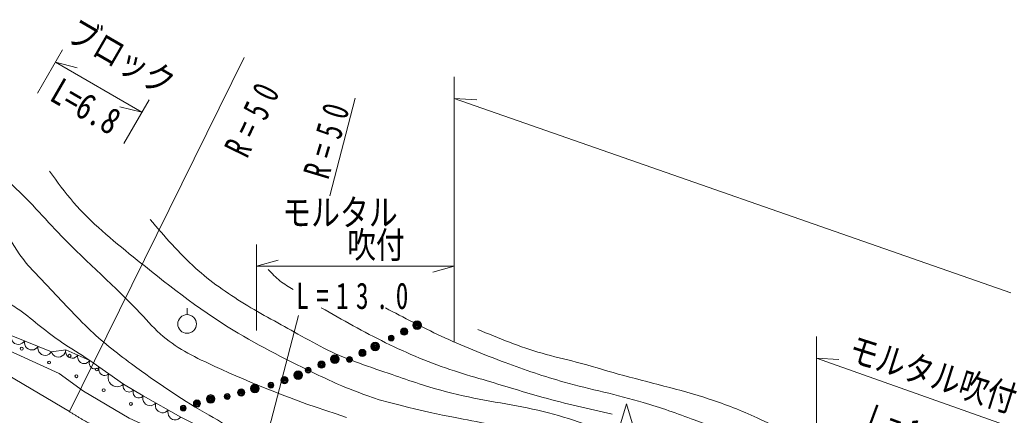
# Model space of a CAD drawing. Units: millimetres, scale not verified. Extents: x 40000 to 680000, y 20000 to 380000.
# Drawn here: x 221555 to 289740, y 309676 to 337091 of the extents above; entities that cross this region are included whole.
import ezdxf
from ezdxf.enums import TextEntityAlignment as Align

# ---------------------------------------------------------------- set-up
doc = ezdxf.new("R2010")
doc.units = ezdxf.units.MM
doc.header["$LTSCALE"] = 1000
doc.linetypes.add('CHAIN', pattern=[18.5, 12, -1.5, 3.5, -1.5])
for name, color, linetype, lineweight in [('M-BGD', 7, 'Continuous', 13), ('M-BMK', 2, 'CHAIN', 13), ('M-BMK-HTXT', 7, 'Continuous', 13), ('M-STR-HTXT', 7, 'Continuous', 13)]:
    doc.layers.add(name, color=color, linetype=linetype, lineweight=lineweight)
doc.styles.add('ＭＳ ゴシック', font='')
doc.styles.get('ＭＳ ゴシック').set_extended_font_data('MS Gothic')

# ---------------------------------------------------------------- blocks, each defined once
blk = doc.blocks.new('BUHIN1')
at = {"color": 7, "linetype": 'Continuous', "lineweight": 13}
blk.add_line((0, 0), (1507, -406), dxfattribs=at)

msp = doc.modelspace()

# ---------------------------------------------------------------- linework, layer by layer
at = {"layer": 'M-BGD'}
for p, q in [((233161, 316651), (233161, 317093)), ((220972, 315210), (223759, 314067)), ((223759, 314067), (224751, 314216)), ((224751, 314216), (226412, 313467))]:
    msp.add_line(p, q, dxfattribs=at)
for points in [[(220972, 315210), (220963, 315089), (220982, 314975), (221030, 314836), (221110, 314738), (221205, 314659), (221349, 314600), (221472, 314590), (221597, 314604), (221730, 314669), (221820, 314737), (221901, 314829)], [(276747, 292405), (273727, 294511), (271063, 296134), (269130, 297077), (267044, 297904), (264864, 298576), (251056, 302239), (238097, 305873), (235726, 306633), (233033, 307692), (229156, 309471), (225989, 311349), (224295, 312564), (220302, 314387)], [(221901, 314829), (221892, 314708), (221911, 314594), (221959, 314455), (222039, 314357), (222134, 314278), (222278, 314219), (222401, 314209), (222526, 314223), (222659, 314288), (222749, 314356), (222830, 314448)], [(222830, 314448), (222821, 314327), (222840, 314213), (222888, 314074), (222968, 313976), (223063, 313897), (223207, 313838), (223330, 313828), (223455, 313841), (223588, 313907), (223678, 313975), (223759, 314067)], [(223759, 314067), (223813, 313958), (223887, 313871), (224001, 313776), (224119, 313733), (224241, 313713), (224394, 313736), (224505, 313791), (224605, 313867), (224686, 313990), (224728, 314096), (224751, 314216)], [(224751, 314216), (224739, 314106), (224752, 314002), (224792, 313875), (224861, 313784), (224945, 313708), (225073, 313650), (225185, 313638), (225299, 313646), (225421, 313701), (225505, 313761), (225582, 313841)], [(225582, 313841), (225570, 313732), (225583, 313628), (225623, 313500), (225692, 313409), (225775, 313334), (225904, 313276), (226016, 313263), (226130, 313272), (226252, 313327), (226336, 313386), (226412, 313467)], [(226412, 313467), (226385, 313374), (226380, 313282), (226395, 313164), (226440, 313075), (226501, 312996), (226604, 312926), (226699, 312897), (226799, 312887), (226914, 312915), (226996, 312954), (227075, 313012)], [(226412, 313467), (227738, 312556), (228762, 311842), (230122, 311015), (232725, 309556), (236941, 307422)], [(227075, 313012), (227048, 312918), (227043, 312826), (227058, 312709), (227103, 312619), (227164, 312541), (227267, 312470), (227362, 312442), (227462, 312431), (227577, 312460), (227659, 312498), (227738, 312556)], [(227738, 312556), (227694, 312412), (227686, 312269), (227707, 312087), (227777, 311947), (227871, 311824), (228029, 311714), (228176, 311668), (228332, 311651), (228510, 311694), (228639, 311753), (228762, 311842)], [(228762, 311842), (228740, 311748), (228740, 311657), (228761, 311542), (228811, 311456), (228876, 311382), (228981, 311318), (229076, 311295), (229176, 311290), (229288, 311324), (229367, 311367), (229442, 311429)], [(229442, 311429), (229420, 311335), (229420, 311244), (229441, 311129), (229491, 311042), (229555, 310968), (229661, 310904), (229756, 310881), (229856, 310877), (229968, 310911), (230047, 310954), (230122, 311015)], [(230122, 311015), (230098, 310897), (230103, 310783), (230134, 310641), (230200, 310535), (230284, 310445), (230419, 310370), (230539, 310345), (230663, 310344), (230802, 310392), (230899, 310448), (230990, 310529)], [(230990, 310529), (230966, 310411), (230971, 310297), (231002, 310154), (231068, 310048), (231152, 309959), (231286, 309883), (231407, 309859), (231531, 309857), (231669, 309905), (231767, 309962), (231857, 310042)], [(263013, 308467), (263613, 310467), (264213, 308467)], [(231857, 310042), (231834, 309924), (231839, 309810), (231870, 309668), (231936, 309562), (232020, 309472), (232154, 309397), (232275, 309372), (232399, 309371), (232537, 309419), (232635, 309475), (232725, 309556)]]:
    msp.add_lwpolyline(points, dxfattribs=at)
for centre, radius in [((233161, 316005), 646), ((248204, 315473), 250), ((249099, 315920), 300), ((249099, 315920), 250), ((249099, 315920), 200), ((249099, 315920), 150), ((249099, 315920), 100), ((249099, 315920), 50), ((247310, 315026), 200), ((247310, 315026), 150), ((247310, 315026), 100), ((247310, 315026), 50), ((248204, 315473), 200), ((248204, 315473), 150), ((248204, 315473), 100), ((248204, 315473), 50), ((221699, 314295), 100), ((246204, 314445), 300), ((246204, 314445), 250), ((246204, 314445), 200), ((246204, 314445), 150), ((246204, 314445), 100), ((246204, 314445), 50), ((225017, 313805), 100), ((243400, 313573), 300), ((243400, 313573), 250), ((243400, 313573), 200), ((243400, 313573), 150), ((243400, 313573), 100), ((244415, 313550), 200), ((244415, 313550), 150), ((244415, 313550), 100), ((245309, 313997), 250), ((245309, 313997), 200), ((245309, 313997), 150), ((245309, 313997), 100), ((245309, 313997), 50), ((223592, 313337), 100), ((241554, 312804), 200), ((242477, 313188), 250), ((242477, 313188), 200), ((242477, 313188), 150), ((242477, 313188), 100), ((242477, 313188), 50), ((243400, 313573), 50), ((244415, 313550), 50), ((225485, 312379), 100), ((226910, 312847), 100), ((239915, 312109), 250), ((239915, 312109), 200), ((240854, 312451), 300), ((240854, 312451), 250), ((240854, 312451), 200), ((240854, 312451), 150), ((240854, 312451), 100), ((240854, 312451), 50), ((241554, 312804), 150), ((241554, 312804), 100), ((241554, 312804), 50), ((237864, 311530), 300), ((237864, 311530), 250), ((237864, 311530), 200), ((237864, 311530), 150), ((237864, 311530), 100), ((238975, 311767), 200), ((238975, 311767), 150), ((238975, 311767), 100), ((238975, 311767), 50), ((239915, 312109), 150), ((239915, 312109), 100), ((239915, 312109), 50), ((227378, 311422), 100), ((234794, 310807), 300), ((234794, 310807), 250), ((234794, 310807), 200), ((234794, 310807), 150), ((235941, 310980), 200), ((235941, 310980), 150), ((235941, 310980), 100), ((235941, 310980), 50), ((236903, 311255), 250), ((236903, 311255), 200), ((236903, 311255), 150), ((236903, 311255), 100), ((236903, 311255), 50), ((237864, 311530), 50), ((229270, 310464), 100), ((232897, 310175), 200), ((232897, 310175), 150), ((232897, 310175), 100), ((233846, 310491), 250), ((233846, 310491), 200), ((233846, 310491), 150), ((233846, 310491), 100), ((233846, 310491), 50), ((234794, 310807), 100), ((234794, 310807), 50), ((232897, 310175), 50)]:
    msp.add_circle(centre, radius, dxfattribs=at)
msp.add_arc((228803, 311889), 100, 183.53479, 290.65829, dxfattribs=at)
for points, knots in [([(215590, 329513), (216137, 329186), (216684, 328860), (217224, 328518), (218499, 327711), (219730, 326824), (220848, 325815), (222126, 324661), (223255, 323349), (224445, 322100), (226224, 320253), (228178, 318601), (229939, 316722), (230448, 316176), (230944, 315615), (231505, 315135), (232551, 314247), (233825, 313646), (235094, 313064), (237664, 311888), (240227, 310816), (244217, 309531)], [0, 0, 0, 0, 1, 1, 1, 2, 2, 2, 3, 3, 3, 4, 4, 4, 5, 5, 5, 6, 6, 6, 7, 7, 7, 7]), ([(237173, 308248), (236210, 308828), (235444, 309242), (234691, 309678), (232964, 310674), (231300, 311780), (229686, 312956), (228643, 313717), (227620, 314507), (226666, 315372), (225615, 316341), (224658, 317406), (223675, 318450), (222924, 319228), (222143, 319979), (221525, 320863), (221060, 321523), (220681, 322247), (220173, 322877), (219686, 323478), (219080, 323991), (218419, 324401), (217396, 325042), (216230, 325420), (215053, 325724), (212921, 326238), (210794, 326472), (208618, 326684), (207415, 326778), (206217, 326873), (205023, 326742), (203991, 326618), (202970, 326330), (202031, 325879), (201276, 325514), (200576, 325044), (199930, 324512), (199079, 323811), (198323, 323003), (197606, 322165), (196388, 320742), (195282, 319233), (194177, 317724)], [0, 0, 0, 0, 1, 1, 1, 2, 2, 2, 3, 3, 3, 4, 4, 4, 5, 5, 5, 6, 6, 6, 7, 7, 7, 8, 8, 8, 9, 9, 9, 10, 10, 10, 11, 11, 11, 12, 12, 12, 13, 13, 13, 14, 14, 14, 14]), ([(223629, 326588), (224165, 325852), (224700, 325116), (225292, 324431), (226509, 323024), (227967, 321835), (229427, 320656), (231666, 318849), (233912, 317066), (236348, 315578), (238243, 314420), (240252, 313440), (242257, 312466), (243246, 311986), (244235, 311507), (246482, 310757)], [0, 0, 0, 0, 1, 1, 1, 2, 2, 2, 3, 3, 3, 4, 4, 4, 5, 5, 5, 5]), ([(281982, 300548), (279031, 302005), (276307, 303286), (273501, 304377), (272703, 304687), (271898, 304982), (271114, 305326), (270302, 305682), (269513, 306091), (268704, 306454), (267528, 306982), (266310, 307417), (265080, 307806), (263718, 308238), (262335, 308600), (260967, 309014), (260046, 309294), (259135, 309604), (258206, 309848), (256262, 310355), (254253, 310593), (252288, 311029), (251260, 311260), (250244, 311544), (249239, 311863), (248613, 312063), (247993, 312282), (247370, 312496), (245865, 313016), (244342, 313504), (242912, 314193), (242208, 314537), (241528, 314930), (240841, 315310), (239599, 316003), (238345, 316667), (237131, 317410), (235935, 318142), (234777, 318950), (233737, 319883), (232598, 320906), (231600, 322077), (230602, 323249)], [0, 0, 0, 0, 1, 1, 1, 2, 2, 2, 3, 3, 3, 4, 4, 4, 5, 5, 5, 6, 6, 6, 7, 7, 7, 8, 8, 8, 9, 9, 9, 10, 10, 10, 11, 11, 11, 12, 12, 12, 13, 13, 13, 14, 14, 14, 14]), ([(240516, 318397), (240198, 318583), (239880, 318768), (239595, 318995), (239304, 319227), (239047, 319502), (238790, 319778)], [0, 0, 0, 0, 1, 1, 1, 2, 2, 2, 2]), ([(226412, 313467), (225754, 313949), (225084, 314316), (224455, 314743), (223454, 315423), (222548, 316236), (221565, 316952), (220990, 317366), (220389, 317746), (218146, 318809)], [0, 0, 0, 0, 1, 1, 1, 2, 2, 2, 3, 3, 3, 3]), ([(262624, 309745), (261023, 310113), (259421, 310482), (257838, 310918), (256541, 311276), (255256, 311680), (253965, 312062), (253204, 312288), (252441, 312506), (251687, 312753), (250056, 313286), (248466, 313952), (246924, 314709), (245400, 315457), (243924, 316294), (242448, 317131)], [0, 0, 0, 0, 1, 1, 1, 2, 2, 2, 3, 3, 3, 4, 4, 4, 5, 5, 5, 5]), ([(287352, 300886), (286073, 301414), (284794, 301943), (283555, 302554), (282156, 303244), (280808, 304040), (279414, 304740), (278026, 305436), (276591, 306038), (275157, 306638), (272895, 307589), (270621, 308509), (268319, 309359), (267150, 309793), (265976, 310216), (264781, 310567), (262973, 311099), (261121, 311474), (259304, 311979), (257923, 312364), (256565, 312831), (255219, 313330), (253711, 313890), (252218, 314492), (250761, 315171), (249457, 315780), (248182, 316451), (246908, 317122)], [0, 0, 0, 0, 1, 1, 1, 2, 2, 2, 3, 3, 3, 4, 4, 4, 5, 5, 5, 6, 6, 6, 7, 7, 7, 8, 8, 8, 9, 9, 9, 9]), ([(280326, 305586), (279075, 306212), (277824, 306838), (276587, 307491), (275287, 308177), (274002, 308891), (272668, 309505), (271592, 309999), (270485, 310428), (269360, 310799), (267287, 311482), (265152, 311956), (263048, 312538), (262076, 312809), (261112, 313109), (260136, 313365), (259346, 313573), (258548, 313752), (257763, 313976), (256241, 314413), (254773, 315021), (253305, 315630)], [0, 0, 0, 0, 1, 1, 1, 2, 2, 2, 3, 3, 3, 4, 4, 4, 5, 5, 5, 6, 6, 6, 7, 7, 7, 7]), ([(246482, 310757), (250385, 309680), (251952, 309500), (253492, 309186), (254930, 308892), (256344, 308480), (257761, 308085), (260270, 307384), (262790, 306734), (265275, 305963), (266878, 305453), (268465, 304896), (270056, 304345), (271070, 303995), (272086, 303648), (273075, 303237), (274717, 302556), (276284, 301700), (277857, 300864), (278515, 300515), (279175, 300168), (280083, 299687)], [0, 0, 0, 0, 1, 1, 1, 2, 2, 2, 3, 3, 3, 4, 4, 4, 5, 5, 5, 6, 6, 6, 7, 7, 7, 7])]:
    msp.add_open_spline(points, degree=3, knots=knots, dxfattribs=at)
at = {"layer": 'M-BMK'}
msp.add_line((225009, 309931), (220719, 312473), dxfattribs=at)
msp.add_arc((251299, 352462), 50000, 238.2787, 254.21806, dxfattribs=at)
at = {"layer": 'M-BMK-HTXT'}
for p, q in [((225009, 309931), (237109, 334464)), ((243045, 324891), (244806, 331661)), ((237700, 304347), (240887, 316595))]:
    msp.add_line(p, q, dxfattribs=at)
at = {"layer": 'M-STR-HTXT'}
for p, q in [((222782, 331991), (224530, 335009)), ((224029, 334144), (230020, 330673)), ((224029, 334144), (225543, 333765)), ((251684, 333131), (251684, 314800)), ((228772, 328520), (230521, 331538)), ((251684, 331631), (372353, 289500)), ((230020, 330673), (228506, 331052)), ((237982, 315555), (237982, 321515)), ((237982, 320015), (239482, 320435)), ((237982, 320015), (251684, 320015)), ((251684, 320015), (250184, 319595)), ((276783, 315145), (276783, 307491)), ((276783, 313645), (292787, 307962))]:
    msp.add_line(p, q, dxfattribs=at)

# ---------------------------------------------------------------- block references
for p, rotation in [((251684, 331631), 11.86431), ((276783, 313645), 11.56293)]:
    msp.add_blockref('BUHIN1', p, dxfattribs=dict(at, rotation=rotation))

# ---------------------------------------------------------------- texts
at = {"layer": 'M-BMK-HTXT', "char_height": 1833, "attachment_point": 7, "style": 'ＭＳ ゴシック'}
for insert, rotation in [((237347, 327401), 63.9), ((242966, 325940), 73.3)]:
    msp.add_mtext('\\T1.65;\\W0.7;R=50', dxfattribs=dict(at, insert=insert, rotation=rotation))
at = {"layer": 'M-STR-HTXT', "style": 'ＭＳ ゴシック', "width": 0.8}
for s, rotation, p in [('ブロック', 329.913, (224431, 335249)), ('ブロック', 329.913, (224431, 335249)), ('L=6.8', 329.913, (223250, 331080)), ('モルタル吹付', 342.3, (278687, 312969))]:
    msp.add_text(s, height=1833, rotation=rotation, dxfattribs=at).set_placement(p, align=Align.BOTTOM_LEFT)
for s, p in [('モルタル', (239757, 322268)), ('吹付', (244251, 320021))]:
    msp.add_text(s, height=1833, dxfattribs=at).set_placement(p, align=Align.BOTTOM_LEFT)
at = {"layer": 'M-STR-HTXT', "insert": (240729, 317015), "char_height": 1833, "attachment_point": 7, "style": 'ＭＳ ゴシック'}
msp.add_mtext('\\T1.58;\\W0.7;L=13.0', dxfattribs=at)
at = {"layer": 'M-STR-HTXT', "insert": (280124, 308743), "char_height": 1833, "attachment_point": 7, "rotation": 339.6, "style": 'ＭＳ ゴシック'}
msp.add_mtext('\\T1.58;\\W0.7;L=18.0', dxfattribs=at)

doc.saveas('drawing.dxf')
